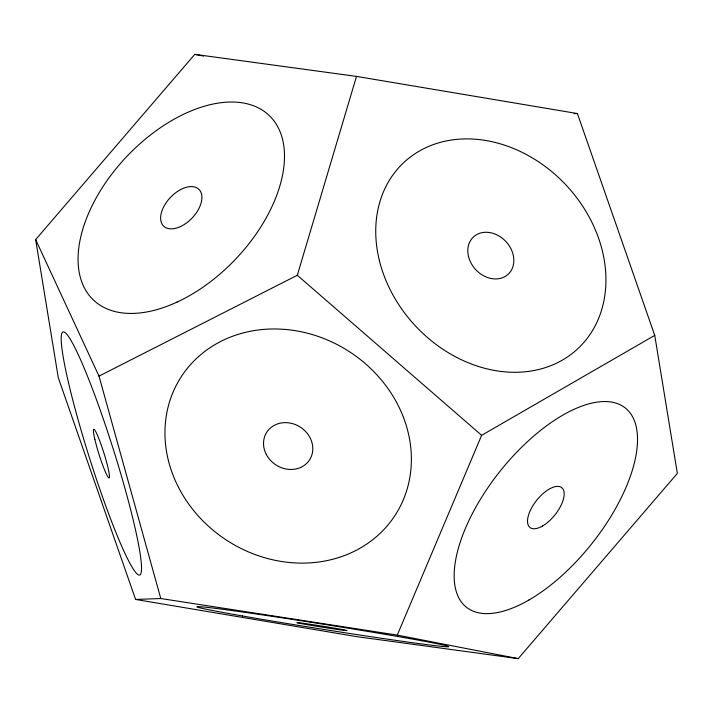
<?xml version="1.0" encoding="UTF-8"?>
<svg xmlns="http://www.w3.org/2000/svg" width="713" height="713" viewBox="0 0 713 713"><rect width="100%" height="100%" fill="white"/><g stroke="black" fill="none" stroke-linecap="round" stroke-linejoin="round"><path stroke-width="1.07" d="M518.217 658.634L397.257 635.105L160.781 598.528L99.009 376.134L297.312 275.263L356.5 76.398L577.405 113.554L654.739 335.377L677.35 473.396L518.217 658.634L356.5 636.602L135.595 599.446L58.261 377.623L35.65 239.604L194.783 54.366L356.5 76.398M397.257 635.105L481.631 435.322L654.739 335.377M574.117 113.67L577.405 113.554M135.595 599.446L160.781 598.528M194.783 54.366L203.508 56.06M297.312 275.263L481.631 435.322M35.65 239.604L99.009 376.134M528.939 599.998A127.413 58.457 -51.4 0 0 632.315 416.312A127.413 58.457 -51.4 0 0 476.266 506.399A127.413 58.457 -51.4 0 0 528.939 599.998M68.484 382.605A127.413 12.647 72.5 0 0 137.948 574.58A127.413 12.647 72.5 0 0 97.957 403.781A127.413 12.647 72.5 0 0 68.484 382.605M379.396 260.628A127.413 103.109 46.9 0 0 571.443 354.085A127.413 103.109 46.9 0 0 521.631 152.11A127.413 103.109 46.9 0 0 379.396 260.628M178.491 487.309A127.413 112.502 32.8 0 0 391.651 520.285A127.413 112.502 32.8 0 0 294.353 330.529A127.413 112.502 32.8 0 0 178.491 487.309M242.5 615.979A127.413 2.549 9 0 0 445.937 646.736A127.413 2.549 9 0 0 276.519 616.977A127.413 2.549 9 0 0 242.5 615.979M177.02 302.107A127.413 74.803 -46.4 0 0 272.714 119.285A127.413 74.803 -46.4 0 0 94.107 201.761A127.413 74.803 -46.4 0 0 177.02 302.107M94.865 439.449A25.481 2.531 72.5 0 0 108.759 477.844A25.481 2.531 72.5 0 0 100.765 443.682A25.481 2.531 72.5 0 0 94.865 439.449M542.459 526.051A25.481 11.693 -51.4 0 0 563.136 489.314A25.481 11.693 -51.4 0 0 531.925 507.335A25.481 11.693 -51.4 0 0 542.459 526.051M266.225 454.297A25.481 22.504 32.8 0 0 308.863 460.892A25.481 22.504 32.8 0 0 289.398 422.943A25.481 22.504 32.8 0 0 266.225 454.297M468.539 256.609A25.481 20.624 46.9 0 0 506.943 275.298A25.481 20.624 46.9 0 0 496.988 234.907A25.481 20.624 46.9 0 0 468.539 256.609M180.425 226.6A25.481 14.964 -46.4 0 0 199.56 190.032A25.481 14.964 -46.4 0 0 163.838 206.529A25.481 14.964 -46.4 0 0 180.425 226.6M305.824 624.445A25.481 0.508 9 0 0 346.509 630.595A25.481 0.508 9 0 0 312.624 624.65A25.481 0.508 9 0 0 305.824 624.445"/></g></svg>
